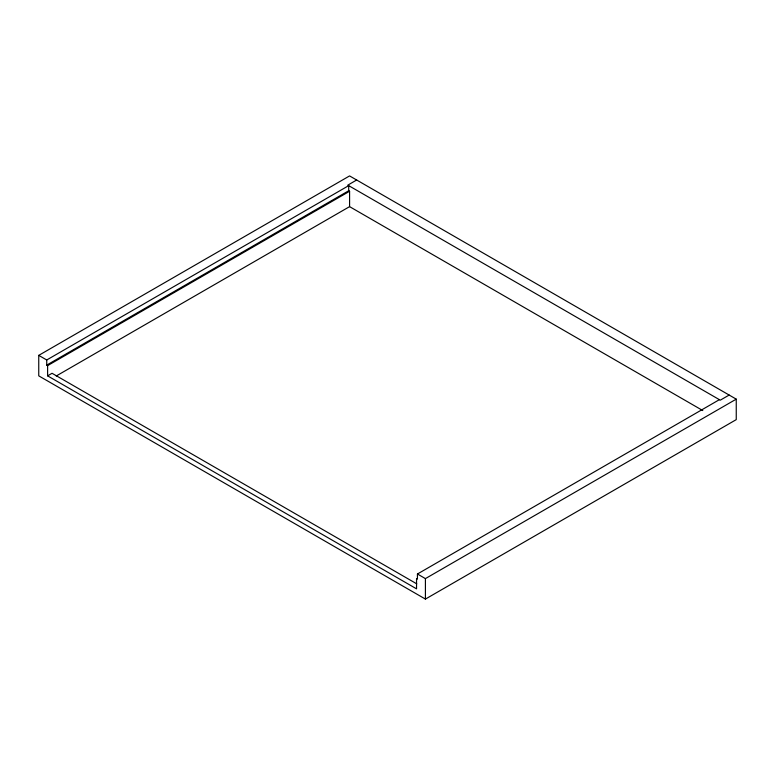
<?xml version="1.0" encoding="UTF-8"?>
<svg xmlns="http://www.w3.org/2000/svg" width="775" height="775" viewBox="0 0 775 775"><rect width="100%" height="100%" fill="white"/><g stroke="black" fill="none" stroke-linecap="round" stroke-linejoin="round"><path stroke-width="1.16" d="M38.75 355.367L349.583 175.915L736.25 399.144L736.25 419.633L425.417 599.085L38.75 375.856L38.75 355.367L46.733 359.978L348.702 185.642L348.702 190.757L46.733 365.103L46.733 359.978M356.684 180.003L347.81 185.128L720.285 400.171L729.159 395.056M46.733 365.103L47.614 365.616L349.583 191.27L349.583 206.634L702.789 410.556M47.614 365.616L47.614 375.856L52.051 373.288L416.785 583.866M56.246 375.991L349.583 206.634M47.614 375.856L416.543 588.845L416.543 578.605L417.434 579.119L417.434 574.004L719.403 399.658M417.434 574.004L425.417 578.605L736.25 399.144M348.702 190.757L349.583 191.27M425.417 578.605L425.417 599.085"/></g></svg>
